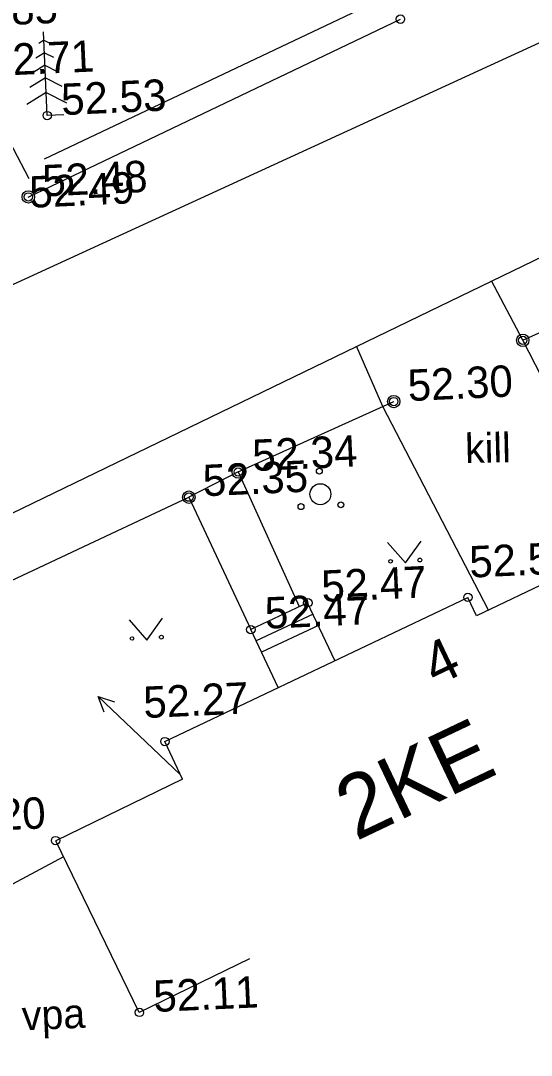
# Model space of a CAD drawing. Extents: x 641368 to 642075, y 6454981 to 6455876.
# Drawn here: x 641742.5 to 641754.68, y 6455171.74 to 6455196.41 of the extents above; entities that cross this region are included whole.
import ezdxf

# ---------------------------------------------------------------- set-up
doc = ezdxf.new("R2010")
doc.units = 0
for name, color, linetype in [('KIHT_1', 7, 'Continuous'), ('KIHT_10', 7, 'Continuous'), ('KIHT_12', 7, 'Continuous'), ('KIHT_2', 7, 'Continuous'), ('KIHT_28', 7, 'Continuous'), ('KIHT_3', 7, 'Continuous'), ('KIHT_30', 7, 'Continuous'), ('KIHT_41', 7, 'Continuous'), ('KIHT_54', 7, 'Continuous'), ('KIHT_57', 7, 'Continuous'), ('KIHT_59', 7, 'Continuous')]:
    doc.layers.add(name, color=color, linetype=linetype)

# ---------------------------------------------------------------- blocks, each defined once
blk = doc.blocks.new('PUNKT')
at = {"layer": 'KIHT_54'}
blk.add_circle((0, 0), 0.1, dxfattribs=at)
blk = doc.blocks.new('VKUUSK')
at = {"layer": 'KIHT_10'}
for p, q in [((0, 0), (0, 2)), ((0, 1.8), (-0.126, 1.73)), ((0, 1.8), (0.126, 1.73)), ((0, 1.5), (-0.212, 1.382)), ((0, 1.5), (0.212, 1.382)), ((0, 1.2), (-0.298, 1.034)), ((0, 1.2), (0.298, 1.034)), ((0, 0.9), (-0.384, 0.687)), ((0, 0.9), (0.384, 0.687)), ((0, 0.55), (-0.475, 0.286)), ((0, 0.55), (0.475, 0.286)), ((0.4, 0), (0, 0))]:
    blk.add_line(p, q, dxfattribs=at)
blk = doc.blocks.new('V_AIPN')
at = {"layer": 'KIHT_28'}
blk.add_circle((0, 0), 0.148, dxfattribs=at)
blk = doc.blocks.new('VPQQSA')
at = {"layer": 'KIHT_10'}
for centre, radius in [((0, 0.55), 0.0707), ((0, 0), 0.25), ((-0.476, -0.275), 0.0707), ((0.476, -0.275), 0.0707)]:
    blk.add_circle(centre, radius, dxfattribs=at)
blk = doc.blocks.new('VMURU_')
at = {"layer": 'KIHT_41'}
for p, q in [((-0.403, 0.505), (0, 0)), ((0, 0), (0.397, 0.505))]:
    blk.add_line(p, q, dxfattribs=at)
for centre, radius in [((-0.353, 0.055), 0.0428), ((0.347, 0.055), 0.0452)]:
    blk.add_circle(centre, radius, dxfattribs=at)
blk = doc.blocks.new('WMNOOL')
at = {"layer": 'KIHT_12'}
blk.add_line((0.2, 0), (2.9, 0), dxfattribs=at)
blk.add_lwpolyline([(2.536, 0.176), (2.9, 0), (2.531, -0.176)], dxfattribs=at)

msp = doc.modelspace()

# ---------------------------------------------------------------- linework, layer by layer
at = {"layer": 'KIHT_1'}
for p, q in [((641756.965, 6455183.926), (641753.376, 6455182.221)), ((641745.937, 6455179.223), (641753.168, 6455182.659)), ((641753.168, 6455182.659), (641753.168, 6455182.659)), ((641753.376, 6455182.221), (641753.168, 6455182.659)), ((641745.937, 6455179.223), (641745.937, 6455179.223)), ((641746.362, 6455178.327), (641745.937, 6455179.223)), ((641746.362, 6455178.327), (641743.334, 6455176.855)), ((641743.334, 6455176.855), (641743.334, 6455176.855)), ((641745.327, 6455172.757), (641743.334, 6455176.855)), ((641747.954, 6455174.035), (641745.327, 6455172.757)), ((641745.327, 6455172.757), (641745.327, 6455172.757))]:
    msp.add_line(p, q, dxfattribs=at)
at = {"layer": 'KIHT_10'}
for p, q in [((641750.998, 6455196.871), (641743.057, 6455193.108)), ((641741.414, 6455195.074), (641742.694, 6455192.652)), ((641743.128, 6455194.149), (641743.128, 6455194.149))]:
    msp.add_line(p, q, dxfattribs=at)
at = {"layer": 'KIHT_2'}
for p, q in [((641749.346, 6455182.533), (641747.99, 6455181.892)), ((641749.346, 6455182.533), (641749.346, 6455182.533)), ((641749.998, 6455181.151), (641749.346, 6455182.533)), ((641749.474, 6455182.261), (641748.118, 6455181.621)), ((641747.99, 6455181.892), (641747.99, 6455181.892)), ((641748.642, 6455180.511), (641747.99, 6455181.892)), ((641749.602, 6455181.99), (641748.246, 6455181.35))]:
    msp.add_line(p, q, dxfattribs=at)
at = {"layer": 'KIHT_28'}
for p, q in [((641742.677, 6455192.206), (641751.561, 6455196.448)), ((641742.677, 6455192.206), (641742.677, 6455192.206)), ((641754.484, 6455188.794), (641761.314, 6455191.881)), ((641754.484, 6455188.794), (641754.484, 6455188.794)), ((641747.687, 6455185.651), (641751.404, 6455187.328)), ((641751.404, 6455187.328), (641751.404, 6455187.328)), ((641747.687, 6455185.651), (641747.687, 6455185.651)), ((641746.509, 6455185.053), (641746.509, 6455185.053))]:
    msp.add_line(p, q, dxfattribs=at)
msp.add_lwpolyline([(641742.676, 6455169.505), (641737.364, 6455180.757), (641746.509, 6455185.053)], dxfattribs=at)
at = {"layer": 'KIHT_3'}
for p, q in [((641747.687, 6455185.651), (641746.509, 6455185.053)), ((641747.687, 6455185.651), (641749.145, 6455182.438)), ((641746.509, 6455185.053), (641747.99, 6455181.892))]:
    msp.add_line(p, q, dxfattribs=at)
at = {"layer": 'KIHT_30'}
msp.add_line((641754.484, 6455188.794), (641753.733, 6455190.208), dxfattribs=at)
for points in [[(641769.275, 6455202.502), (641724.968, 6455182.161), (641721.068, 6455180.413)], [(641680.563, 6455155.923), (641727.363, 6455177.447), (641770.907, 6455198.519)], [(641753.659, 6455182.355), (641751.14, 6455187.209), (641750.512, 6455188.649)]]:
    msp.add_lwpolyline(points, dxfattribs=at)
at = {"layer": 'KIHT_41'}
msp.add_line((641756.965, 6455183.926), (641754.484, 6455188.794), dxfattribs=at)
msp.add_lwpolyline([(641743.519, 6455176.475), (641741.725, 6455175.514), (641740.341, 6455174.451)], dxfattribs=at)

# ---------------------------------------------------------------- block references
at = {"layer": 'KIHT_10', "rotation": 2.56399}
for name, p in [('VKUUSK', (641743.13, 6455194.15)), ('VPQQSA', (641749.65, 6455185.12))]:
    msp.add_blockref(name, p, dxfattribs=at)
at = {"layer": 'KIHT_12', "xscale": 0.999998361991293, "yscale": 0.9999983619912931, "rotation": 136.44384580455508}
msp.add_blockref('WMNOOL', (641746.45, 6455178.3), dxfattribs=at)
at = {"layer": 'KIHT_28'}
for p, rotation in [((641742.68, 6455192.21), 92.56399), ((641754.48, 6455188.79), 2.56399), ((641751.4, 6455187.33), 2.56399), ((641747.69, 6455185.65), 2.56399), ((641746.51, 6455185.05), 2.56399)]:
    msp.add_blockref('V_AIPN', p, dxfattribs=dict(at, rotation=rotation))
at = {"layer": 'KIHT_41', "rotation": 2.56399}
for p in [(641751.68, 6455183.48), (641745.51, 6455181.64)]:
    msp.add_blockref('VMURU_', p, dxfattribs=at)
at = {"layer": 'KIHT_54', "rotation": 2.56399}
for p in [(641751.56, 6455196.45), (641743.13, 6455194.15), (641742.68, 6455192.21), (641754.48, 6455188.79), (641751.4, 6455187.33), (641747.69, 6455185.65), (641746.51, 6455185.05), (641749.35, 6455182.53), (641753.17, 6455182.66), (641747.99, 6455181.89), (641745.94, 6455179.22), (641743.33, 6455176.86), (641745.33, 6455172.76)]:
    msp.add_blockref('PUNKT', p, dxfattribs=at)

# ---------------------------------------------------------------- texts
for s, p in [('52.71', (641741.76, 6455195.09)), ('52.71', (641741.76, 6455195.09)), ('52.53', (641743.48, 6455194.16)), ('52.53', (641743.48, 6455194.16)), ('52.48', (641743.03, 6455192.22)), ('52.48', (641743.03, 6455192.22)), ('52.49', (641742.72, 6455191.95)), ('52.49', (641742.72, 6455191.95)), ('52.30', (641751.75, 6455187.34)), ('52.30', (641751.75, 6455187.34)), ('52.34', (641748.04, 6455185.67)), ('52.34', (641748.04, 6455185.67)), ('52.35', (641746.86, 6455185.07)), ('52.35', (641746.86, 6455185.07)), ('52.47', (641749.69, 6455182.55)), ('52.47', (641749.69, 6455182.55)), ('52.47', (641748.34, 6455181.91)), ('52.47', (641748.34, 6455181.91)), ('52.11', (641745.68, 6455172.77)), ('52.11', (641745.68, 6455172.77))]:
    msp.add_text(s, height=0.75, rotation=2.564).set_placement(p)
at = {"layer": 'KIHT_1'}
for s, height, rotation, p in [('4', 1, 25.4112, (641752.4, 6455180.53)), ('2KE', 1.5, 25.424, (641750.5, 6455176.84))]:
    msp.add_text(s, height=height, rotation=rotation, dxfattribs=at).set_placement(p)
at = {"layer": 'KIHT_3'}
msp.add_text('kill', height=0.7, rotation=1.3243, dxfattribs=at).set_placement((641753.11, 6455185.86))
at = {"layer": 'KIHT_57'}
msp.add_text('vpa', height=0.7, rotation=2.564, dxfattribs=at).set_placement((641742.54, 6455172.33))
at = {"layer": 'KIHT_59'}
for s, p in [('52.85', (641740.89, 6455196.25)), ('52.57', (641753.22, 6455183.13)), ('52.27', (641745.44, 6455179.78)), ('52.20', (641740.6, 6455177.04))]:
    msp.add_text(s, height=0.75, rotation=2.564, dxfattribs=at).set_placement(p)

doc.saveas('drawing.dxf')
